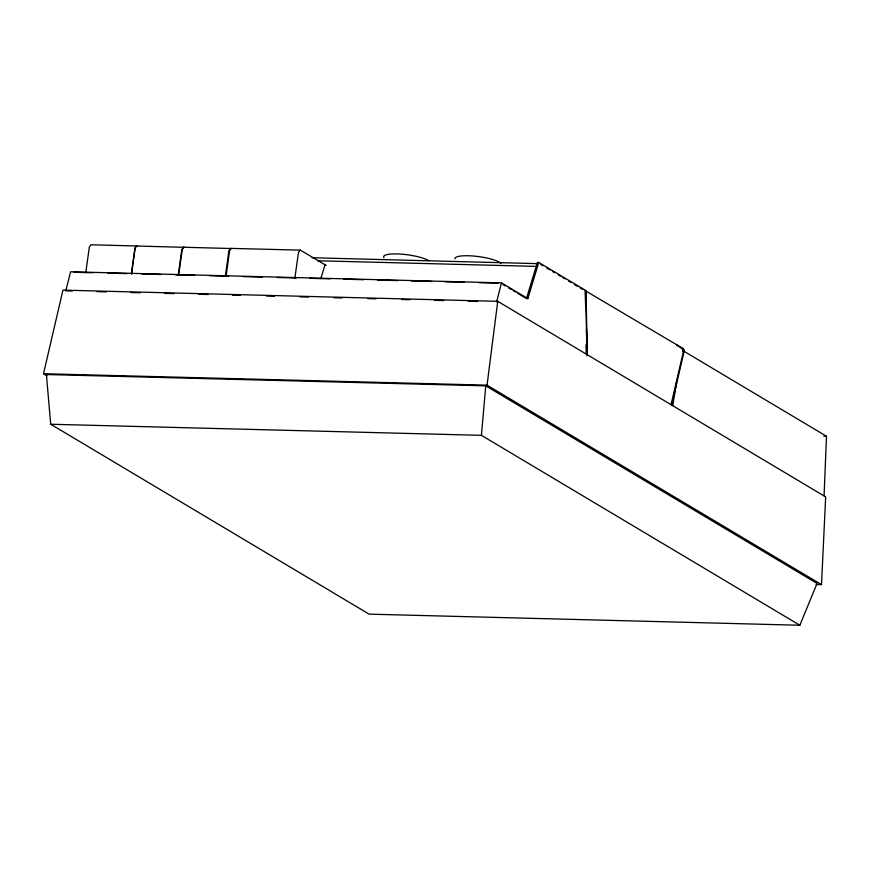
<?xml version="1.0" encoding="UTF-8"?>
<svg xmlns="http://www.w3.org/2000/svg" width="870" height="870" viewBox="0 0 870 870"><rect width="100%" height="100%" fill="white"/><g stroke="black" fill="none" stroke-linecap="round" stroke-linejoin="round"><path stroke-width="1.3" d="M824.064 495.846L826.5 436.272L683.004 350.697M816.071 584.488L821.497 584.618L825.673 496.89L497.749 301.324L62.944 290.123L43.5 373.73L46.991 375.818M799.856 625.247L481.425 435.337L485.764 385.845L46.393 374.524L50.71 424.245L369.141 614.155L799.856 625.247L817.06 583.422L485.764 385.845M821.497 584.618L487.048 385.16L497.749 301.324M85.76 272.756L89.316 247.167L90.926 244.764L184.614 247.33M131.348 273.93L134.915 248.341L136.003 246.188L137.514 246.112M131.566 273.93L135.133 248.352L136.47 246.036M178.23 275.137L181.786 249.549L183.657 247.134M178.665 275.148L182.232 249.559L183.57 247.243L231.279 248.526M225.33 276.345L228.886 250.767L230.757 248.341M226.037 276.366L229.604 250.788L231.213 248.385L300.313 250.136L326.206 265.448M294.876 278.139L298.443 252.561L300.313 250.136M672.749 405.605L676.925 380.07M671.542 405.572L684.418 350.066L681.058 348.054M671.096 404.506L683.407 351.61A2.393 1.066 -88.5 0 0 683.026 348.5L585.097 290.602L585.619 305.305M496.607 301.944L501.479 282.87L70.633 271.777L65.761 290.841L72.547 291.015M320.878 278.563L324.978 264.774M538.747 262.446L537.377 262.414L526.481 298.573L527.851 298.606L538.747 262.446L585.651 290.428L586.989 355.852M312.091 257.748L537.421 263.643M317.506 260.761L536.975 266.416A3.099 1.392 -88.5 0 1 537.214 265.024M74.037 272.245L93.014 272.745M107.902 273.115L126.879 273.615M141.777 273.996L160.754 274.485M175.642 274.866L194.619 275.355M209.507 275.736L228.484 276.225M243.382 276.606L262.359 277.106M277.247 277.486L296.224 277.976M309.763 278.324L330.089 278.846M343.628 279.194L363.964 279.716M377.504 280.064L397.818 280.586M411.369 280.934L431.694 281.456M445.233 281.815L464.21 282.304M479.109 282.685L498.086 283.174M96.94 291.646L106.423 291.896M130.804 292.516L140.287 292.766M164.68 293.397L174.163 293.636M198.545 294.267L208.028 294.506M232.42 295.137L240.544 295.343M266.285 296.007L274.42 296.224M300.161 296.887L308.284 297.094M334.026 297.757L342.16 297.964M367.901 298.627L376.025 298.834M401.766 299.497L409.9 299.715M434.282 300.346L443.765 300.585M468.158 301.216L477.641 301.455M677.784 345.368L676.904 345.346L682.145 348.478M43.5 373.73L487.048 385.16M823.792 436.196L826.5 436.272M50.71 424.245L481.425 435.337M540.846 264.48L543.163 265.861M546.632 267.938L550.101 270.005M552.417 271.386L554.734 272.767M558.203 274.833L560.519 276.214M562.836 277.595L565.152 278.976M568.621 281.043L570.938 282.424M574.407 284.501L577.876 286.567M580.192 287.948L582.508 289.329M501.479 282.87L527.851 298.606M503.023 284.577L505.263 285.915M508.613 287.905L510.951 289.308M513.082 290.58L515.475 292.005M517.552 293.244L525.643 298.062M585.934 344.792L586.326 354.144M586.445 329.36L587.337 354.742L585.988 290.623M383.942 257.77A23.816 5.198 7.9 0 1 392.229 253.953L397.449 253.92A23.816 5.198 7.9 0 1 428.703 260.652M454.89 258.89A23.816 5.198 7.9 0 1 474.563 256.139A23.816 5.198 7.9 0 1 501.044 263.262M682.624 351.012A2.393 1.066 -88.5 0 1 682.526 351.589"/></g></svg>
